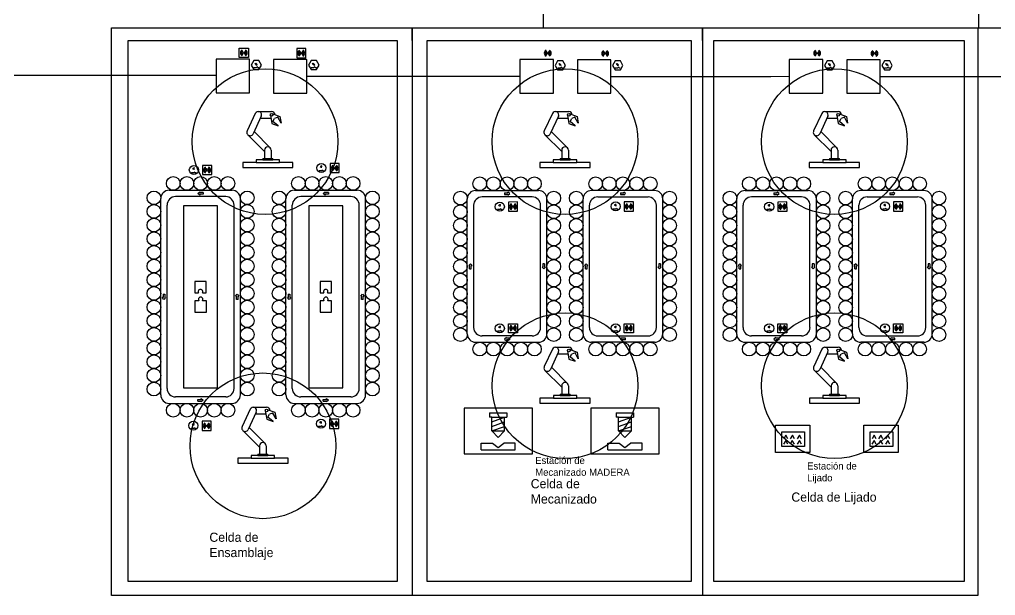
# Model space of a CAD drawing. Header units: millimetres. Extents: x -33052 to 29085, y -15736 to 17943.
# Drawn here: x -5035 to 16398, y -15736 to -3085 of the extents above; entities that cross this region are included whole.
import ezdxf

# ---------------------------------------------------------------- set-up
doc = ezdxf.new("R2010")
doc.units = ezdxf.units.MM
doc.header["$LTSCALE"] = 0.4
for name, color, linetype in [('01 Contornos vistos 0.35', 150, 'Continuous'), ('Almacenaje', 80, 'Continuous'), ('Celdas', 200, 'Continuous'), ('Maquina', 82, 'Continuous'), ('Robots', 80, 'Continuous'), ('Sensores', 211, 'Continuous'), ('Texto2', 7, 'Continuous')]:
    doc.layers.add(name, color=color, linetype=linetype)

msp = doc.modelspace()

# ---------------------------------------------------------------- linework, layer by layer
at = {"layer": '01 Contornos vistos 0.35'}
for p, q in [((6471, -3273), (6471, 5726)), ((16028, 5726), (16028, -3273)), ((-3015, -15736), (-3015, -3266)), ((-3015, -3266), (3588, -3266)), ((3588, -3543), (3588, -3266)), ((3588, -3266), (15713, -3266)), ((3588, -3266), (3588, -15736)), ((29085, -3273), (6471, -3273)), ((9964, -3543), (9964, -3266)), ((9964, -3266), (9964, -15736)), ((15713, -3266), (16011, -3266)), ((16011, -3266), (16011, -15736)), ((-10752, -4309), (-720, -4309)), ((1277, -4332), (5955, -4332)), ((7951, -4339), (11467, -4339)), ((11467, -4339), (11871, -4332)), ((13867, -4339), (17080, -4339)), ((16011, -15736), (-3015, -15736))]:
    msp.add_line(p, q, dxfattribs=at)
at = {"layer": '01 Contornos vistos 0.35', "color": 6}
for p, q in [((139, -4059), (153, -4064)), ((159, -4059), (173, -4064)), ((1400, -4059), (1415, -4064)), ((1420, -4059), (1435, -4064)), ((6814, -4066), (6828, -4071)), ((6834, -4066), (6848, -4071)), ((8075, -4066), (8089, -4071)), ((8095, -4066), (8109, -4071)), ((12730, -4066), (12744, -4071)), ((12750, -4066), (12764, -4071)), ((13991, -4066), (14005, -4071)), ((14011, -4066), (14025, -4071)), ((1544, -6400), (1594, -6400)), ((1594, -6400), (1616, -6388)), ((1616, -6400), (1644, -6400)), ((-1256, -6443), (-1206, -6443)), ((-1206, -6443), (-1184, -6431)), ((-1184, -6443), (-1156, -6443)), ((5463, -7251), (5513, -7250)), ((5513, -7250), (5534, -7237)), ((5534, -7250), (5563, -7250)), ((8005, -7244), (8055, -7244)), ((8055, -7244), (8077, -7232)), ((8077, -7244), (8105, -7244)), ((11379, -7251), (11429, -7250)), ((11429, -7250), (11450, -7237)), ((11450, -7250), (11479, -7250)), ((13922, -7244), (13972, -7244)), ((13972, -7244), (13993, -7232)), ((13993, -7244), (14022, -7244)), ((5462, -9923), (5512, -9923)), ((5512, -9923), (5534, -9910)), ((5534, -9923), (5562, -9923)), ((8005, -9923), (8055, -9923)), ((8055, -9923), (8077, -9910)), ((8077, -9923), (8105, -9923)), ((11378, -9923), (11428, -9923)), ((11428, -9923), (11450, -9910)), ((11450, -9923), (11478, -9923)), ((13922, -9923), (13972, -9923)), ((13972, -9923), (13993, -9910)), ((13993, -9923), (14022, -9923)), ((-1266, -12060), (-1216, -12060)), ((-1216, -12060), (-1194, -12048)), ((-1194, -12060), (-1166, -12060)), ((1534, -12017), (1584, -12017)), ((1584, -12017), (1606, -12005)), ((1606, -12017), (1634, -12017))]:
    msp.add_line(p, q, dxfattribs=at)
at = {"layer": '01 Contornos vistos 0.35', "color": 40, "true_color": 0xf8d731}
for p, q in [((5286, -11722), (5669, -11722)), ((5286, -11722), (5286, -11822)), ((5669, -11722), (5669, -11822)), ((8069, -11722), (8452, -11722)), ((8069, -11722), (8069, -11822)), ((8452, -11722), (8452, -11822)), ((5336, -11822), (5286, -11822)), ((5336, -12022), (5336, -11822)), ((5336, -11922), (5619, -11822)), ((5336, -11822), (5619, -11822)), ((5336, -12022), (5619, -11922)), ((5619, -12022), (5619, -11822)), ((5619, -11822), (5669, -11822)), ((8119, -11822), (8069, -11822)), ((8119, -12022), (8119, -11822)), ((8119, -11922), (8402, -11822)), ((8119, -11822), (8402, -11822)), ((8119, -12022), (8402, -11922)), ((8402, -12022), (8402, -11822)), ((8402, -11822), (8452, -11822)), ((5336, -12122), (5336, -12022)), ((5336, -12122), (5619, -12022)), ((5477, -12264), (5336, -12122)), ((5336, -12122), (5619, -12122)), ((5477, -12264), (5619, -12122)), ((5619, -12122), (5619, -12022)), ((8119, -12122), (8119, -12022)), ((8119, -12122), (8402, -12022)), ((8261, -12264), (8119, -12122)), ((8119, -12122), (8402, -12122)), ((8261, -12264), (8402, -12122)), ((8402, -12122), (8402, -12022)), ((5102, -12538), (5102, -12388)), ((5102, -12388), (5352, -12388)), ((5352, -12388), (5477, -12485)), ((5477, -12485), (5602, -12388)), ((5852, -12388), (5602, -12388)), ((5852, -12538), (5852, -12388)), ((7886, -12538), (7886, -12388)), ((7886, -12388), (8136, -12388)), ((8136, -12388), (8261, -12485)), ((8261, -12485), (8386, -12388)), ((8636, -12388), (8386, -12388)), ((8636, -12538), (8636, -12388)), ((5102, -12538), (5852, -12538)), ((7886, -12538), (8636, -12538))]:
    msp.add_line(p, q, dxfattribs=at)
at = {"layer": '01 Contornos vistos 0.35', "color": 2, "true_color": 0xf1eb1f}
for p, q in [((11569, -11993), (12319, -11993)), ((11569, -12593), (11569, -11993)), ((12319, -11993), (12319, -12593)), ((13509, -11993), (14259, -11993)), ((13509, -12593), (13509, -11993)), ((14259, -11993), (14259, -12593)), ((12319, -12593), (11569, -12593)), ((14259, -12593), (13509, -12593))]:
    msp.add_line(p, q, dxfattribs=at)
at = {"layer": '01 Contornos vistos 0.35', "color": 217, "true_color": 0x93278f}
for points in [[(-2647, -3543), (3259, -3543), (3259, -15430), (-2647, -15430)], [(3916, -3543), (9714, -3543), (9714, -15430), (3916, -15430)], [(10215, -3543), (15713, -3543), (15713, -15430), (10215, -15430)]]:
    msp.add_lwpolyline(points, close=True, dxfattribs=at)
at = {"layer": '01 Contornos vistos 0.35', "color": 6}
for points in [[(-210, -3718), (-10, -3718), (-10, -3918), (-210, -3918)], [(1252, -3725), (1052, -3725), (1052, -3925), (1252, -3925)], [(-1015, -6492), (-815, -6492), (-815, -6292), (-1015, -6292)], [(1785, -6449), (1985, -6449), (1985, -6249), (1785, -6249)], [(5704, -7296), (5904, -7293), (5901, -7093), (5701, -7096)], [(8246, -7293), (8446, -7293), (8446, -7093), (8246, -7093)], [(11620, -7296), (11820, -7293), (11817, -7093), (11617, -7096)], [(14162, -7293), (14362, -7293), (14362, -7093), (14162, -7093)], [(5703, -9766), (5903, -9766), (5903, -9966), (5703, -9966)], [(8246, -9766), (8446, -9766), (8446, -9966), (8246, -9966)], [(11619, -9766), (11819, -9766), (11819, -9966), (11619, -9966)], [(14162, -9766), (14362, -9766), (14362, -9966), (14162, -9966)], [(-1025, -12109), (-825, -12109), (-825, -11909), (-1025, -11909)], [(1775, -12066), (1975, -12066), (1975, -11866), (1775, -11866)]]:
    msp.add_lwpolyline(points, close=True, dxfattribs=at)
at = {"layer": '01 Contornos vistos 0.35', "color": 2}
for points in [[(-1434, -7176), (-1434, -11176), (-684, -11176), (-684, -7176)], [(1316, -7176), (1316, -11176), (2066, -11176), (2066, -7176)]]:
    msp.add_lwpolyline(points, close=True, dxfattribs=at)
for points in [[(-1019, -9091), (-936, -9091), (-936, -8841), (-1186, -8841), (-1186, -9091), (-1103, -9091)], [(1730, -9091), (1814, -9091), (1814, -8841), (1564, -8841), (1564, -9091), (1647, -9091)], [(-1099, -9261), (-1182, -9261), (-1182, -9511), (-932, -9511), (-932, -9261), (-1015, -9261)], [(1651, -9261), (1568, -9261), (1568, -9511), (1818, -9511), (1818, -9261), (1735, -9261)]]:
    msp.add_lwpolyline(points, dxfattribs=at)
at = {"layer": '01 Contornos vistos 0.35', "color": 40, "true_color": 0xf8d731}
for points in [[(6227, -12622), (6227, -11622), (4727, -11622), (4727, -12622)], [(9011, -12622), (9011, -11622), (7511, -11622), (7511, -12622)]]:
    msp.add_lwpolyline(points, close=True, dxfattribs=at)
at = {"layer": '01 Contornos vistos 0.35', "color": 2, "true_color": 0xf1eb1f}
for points in [[(11704, -12138), (12201, -12138), (12201, -12461), (11704, -12461)], [(13644, -12138), (14141, -12138), (14141, -12461), (13644, -12461)]]:
    msp.add_lwpolyline(points, close=True, dxfattribs=at)
for points in [[(11840, -12294), (11793, -12214), (11747, -12294)], [(11983, -12294), (11937, -12214), (11891, -12294)], [(12137, -12294), (12091, -12214), (12045, -12294)], [(13780, -12294), (13733, -12214), (13687, -12294)], [(13923, -12294), (13877, -12214), (13830, -12294)], [(14077, -12294), (14031, -12214), (13985, -12294)], [(11839, -12410), (11793, -12329), (11746, -12410)], [(11982, -12410), (11935, -12329), (11889, -12410)], [(12139, -12410), (12093, -12329), (12046, -12410)], [(13779, -12410), (13733, -12329), (13686, -12410)], [(13922, -12410), (13875, -12329), (13829, -12410)], [(14079, -12410), (14033, -12329), (13986, -12410)]]:
    msp.add_lwpolyline(points, dxfattribs=at)
at = {"layer": '01 Contornos vistos 0.35', "color": 6}
for centre, radius in [((-110, -3818), 5), ((1152, -3825), 5), ((6565, -3825), 5), ((7826, -3831), 5), ((12481, -3825), 5), ((13742, -3831), 5), ((-1206, -6389), 100), ((-915, -6392), 5), ((1594, -6346), 100), ((1885, -6349), 5), ((5512, -7196), 100), ((5803, -7195), 5), ((8055, -7190), 100), ((8346, -7193), 5), ((11428, -7196), 100), ((11719, -7195), 5), ((13972, -7190), 100), ((14262, -7193), 5), ((5512, -9869), 100), ((8055, -9869), 100), ((11428, -9869), 100), ((13972, -9869), 100), ((5803, -9866), 5), ((8346, -9866), 5), ((11719, -9866), 5), ((14262, -9866), 5), ((-1216, -12006), 100), ((1584, -11963), 100), ((1875, -11966), 5), ((-925, -12009), 5)]:
    msp.add_circle(centre, radius, dxfattribs=at)
at = {"layer": '01 Contornos vistos 0.35', "color": 1}
for centre in [(358, -5767), (6945, -5767), (12861, -5767), (6946, -11129), (12862, -11129), (309, -12449)]:
    msp.add_circle(centre, 1600, dxfattribs=at)
at = {"layer": '01 Contornos vistos 0.35', "color": 85, "true_color": 0x58ba48}
for centre in [(-1659, -6686), (-1359, -6686), (-1059, -6686), (-759, -6686), (-459, -6686), (1091, -6686), (1391, -6686), (1691, -6686), (1991, -6686), (2291, -6686), (5073, -6692), (5373, -6692), (5673, -6692), (5973, -6692), (6273, -6692), (7617, -6692), (7917, -6692), (8217, -6692), (8517, -6692), (8817, -6692), (10989, -6692), (11289, -6692), (11589, -6692), (11889, -6692), (12189, -6692), (13533, -6692), (13833, -6692), (14133, -6692), (14433, -6692), (14733, -6692), (-2084, -7002), (-34, -7002), (666, -7002), (2716, -7002), (4649, -7008), (6698, -7008), (7192, -7008), (9242, -7008), (10565, -7008), (12614, -7008), (13108, -7008), (15158, -7008), (-2084, -7302), (-34, -7302), (666, -7302), (2716, -7302), (4649, -7308), (6698, -7308), (7192, -7308), (9242, -7308), (10565, -7308), (12614, -7308), (13108, -7308), (15158, -7308), (-2084, -7602), (-34, -7602), (666, -7602), (2716, -7602), (4649, -7608), (6698, -7608), (7192, -7608), (9242, -7608), (10565, -7608), (12614, -7608), (13108, -7608), (15158, -7608), (-2084, -7902), (-34, -7902), (666, -7902), (2716, -7902), (4649, -7908), (6698, -7908), (7192, -7908), (9242, -7908), (10565, -7908), (12614, -7908), (13108, -7908), (15158, -7908), (-2084, -8202), (-34, -8202), (666, -8202), (2716, -8202), (4649, -8208), (6698, -8208), (7192, -8208), (9242, -8208), (10565, -8208), (12614, -8208), (13108, -8208), (15158, -8208), (-2084, -8502), (-34, -8502), (666, -8502), (2716, -8502), (4649, -8508), (6698, -8508), (7192, -8508), (9242, -8508), (10565, -8508), (12614, -8508), (13108, -8508), (15158, -8508), (-2084, -8802), (-34, -8802), (666, -8802), (2716, -8802), (4649, -8808), (6698, -8808), (7192, -8808), (9242, -8808), (10565, -8808), (12614, -8808), (13108, -8808), (15158, -8808), (-2084, -9102), (-34, -9102), (666, -9102), (2716, -9102), (4649, -9108), (6698, -9108), (7192, -9108), (9242, -9108), (10565, -9108), (12614, -9108), (13108, -9108), (15158, -9108), (-2084, -9402), (-34, -9402), (666, -9402), (2716, -9402), (4649, -9408), (6698, -9408), (7192, -9408), (9242, -9408), (10565, -9408), (12614, -9408), (13108, -9408), (15158, -9408), (-2084, -9702), (-34, -9702), (666, -9702), (2716, -9702), (4649, -9708), (6698, -9708), (7192, -9708), (9242, -9708), (10565, -9708), (12614, -9708), (13108, -9708), (15158, -9708), (-2084, -10002), (-34, -10002), (666, -10002), (2716, -10002), (4649, -10008), (6698, -10008), (7192, -10008), (9242, -10008), (10565, -10008), (12614, -10008), (13108, -10008), (15158, -10008), (-2084, -10302), (-34, -10302), (666, -10302), (2716, -10302), (5073, -10324), (5373, -10324), (5673, -10324), (5973, -10324), (6273, -10324), (7617, -10324), (7917, -10324), (8217, -10324), (8517, -10324), (8817, -10324), (10989, -10324), (11289, -10324), (11589, -10324), (11889, -10324), (12189, -10324), (13533, -10324), (13833, -10324), (14133, -10324), (14433, -10324), (14733, -10324), (-2084, -10602), (-34, -10602), (666, -10602), (2716, -10602), (-2084, -10902), (-34, -10902), (666, -10902), (2716, -10902), (-2084, -11202), (-34, -11202), (666, -11202), (2716, -11202), (-1659, -11666), (-1359, -11666), (-1059, -11666), (-759, -11666), (-459, -11666), (1091, -11666), (1391, -11666), (1691, -11666), (1991, -11666), (2291, -11666)]:
    msp.add_circle(centre, 150, dxfattribs=at)
at = {"layer": '01 Contornos vistos 0.35', "color": 6}
for centre, radius, start, end in [((-110, -3818), 75, 120, 240), ((-110, -3818), 65, 120, 240), ((-110, -3818), 55, 120, 240), ((-110, -3818), 45, 120, 240), ((-110, -3818), 35, 120, 240), ((-110, -3818), 25, 120, 240), ((-110, -3818), 15, 120, 240), ((-110, -3818), 15, 300, 60), ((-110, -3818), 25, 300, 60), ((-110, -3818), 35, 300, 60), ((-110, -3818), 45, 300, 60), ((-110, -3818), 55, 300, 60), ((-110, -3818), 65, 300, 60), ((-110, -3818), 75, 300, 60), ((1152, -3825), 75, 120, 240), ((1152, -3825), 65, 120, 240), ((1152, -3825), 55, 120, 240), ((1152, -3825), 45, 120, 240), ((1152, -3825), 35, 120, 240), ((1152, -3825), 25, 120, 240), ((1152, -3825), 15, 120, 240), ((1152, -3825), 15, 300, 60), ((1152, -3825), 25, 300, 60), ((1152, -3825), 35, 300, 60), ((1152, -3825), 45, 300, 60), ((1152, -3825), 55, 300, 60), ((1152, -3825), 65, 300, 60), ((1152, -3825), 75, 300, 60), ((6565, -3825), 75, 120, 240), ((6565, -3825), 65, 120, 240), ((6565, -3825), 55, 120, 240), ((6565, -3825), 45, 120, 240), ((6565, -3825), 35, 120, 240), ((6565, -3825), 25, 120, 240), ((6565, -3825), 15, 120, 240), ((6565, -3825), 15, 300, 60), ((6565, -3825), 25, 300, 60), ((6565, -3825), 35, 300, 60), ((6565, -3825), 45, 300, 60), ((6565, -3825), 55, 300, 60), ((6565, -3825), 65, 300, 60), ((6565, -3825), 75, 300, 60), ((7826, -3831), 75, 120, 240), ((7826, -3831), 65, 120, 240), ((7826, -3831), 55, 120, 240), ((7826, -3831), 45, 120, 240), ((7826, -3831), 35, 120, 240), ((7826, -3831), 25, 120, 240), ((7826, -3831), 15, 120, 240), ((7826, -3831), 15, 300, 60), ((7826, -3831), 25, 300, 60), ((7826, -3831), 35, 300, 60), ((7826, -3831), 45, 300, 60), ((7826, -3831), 55, 300, 60), ((7826, -3831), 65, 300, 60), ((7826, -3831), 75, 300, 60), ((12481, -3825), 75, 120, 240), ((12481, -3825), 65, 120, 240), ((12481, -3825), 55, 120, 240), ((12481, -3825), 45, 120, 240), ((12481, -3825), 35, 120, 240), ((12481, -3825), 25, 120, 240), ((12481, -3825), 15, 120, 240), ((12481, -3825), 15, 300, 60), ((12481, -3825), 25, 300, 60), ((12481, -3825), 35, 300, 60), ((12481, -3825), 45, 300, 60), ((12481, -3825), 55, 300, 60), ((12481, -3825), 65, 300, 60), ((12481, -3825), 75, 300, 60), ((13742, -3831), 75, 120, 240), ((13742, -3831), 65, 120, 240), ((13742, -3831), 55, 120, 240), ((13742, -3831), 45, 120, 240), ((13742, -3831), 35, 120, 240), ((13742, -3831), 25, 120, 240), ((13742, -3831), 15, 120, 240), ((13742, -3831), 15, 300, 60), ((13742, -3831), 25, 300, 60), ((13742, -3831), 35, 300, 60), ((13742, -3831), 45, 300, 60), ((13742, -3831), 55, 300, 60), ((13742, -3831), 65, 300, 60), ((13742, -3831), 75, 300, 60), ((-1242, -6359), 20.8, 330, 30), ((-1242, -6359), 34.7, 330, 30), ((-1242, -6359), 48.6, 330, 30), ((-915, -6392), 75, 120, 240), ((-915, -6392), 65, 120, 240), ((-915, -6392), 55, 120, 240), ((-915, -6392), 45, 120, 240), ((-915, -6392), 35, 120, 240), ((-915, -6392), 25, 120, 240), ((-915, -6392), 15, 120, 240), ((-915, -6392), 15, 300, 60), ((-915, -6392), 25, 300, 60), ((-915, -6392), 35, 300, 60), ((-915, -6392), 45, 300, 60), ((-915, -6392), 55, 300, 60), ((-915, -6392), 65, 300, 60), ((-915, -6392), 75, 300, 60), ((1558, -6316), 20.8, 330, 30), ((1558, -6316), 34.7, 330, 30), ((1558, -6316), 48.6, 330, 30), ((1885, -6349), 75, 120, 240), ((1885, -6349), 65, 120, 240), ((1885, -6349), 55, 120, 240), ((1885, -6349), 45, 120, 240), ((1885, -6349), 35, 120, 240), ((1885, -6349), 25, 120, 240), ((1885, -6349), 15, 120, 240), ((1885, -6349), 15, 300, 60), ((1885, -6349), 25, 300, 60), ((1885, -6349), 35, 300, 60), ((1885, -6349), 45, 300, 60), ((1885, -6349), 55, 300, 60), ((1885, -6349), 65, 300, 60), ((1885, -6349), 75, 300, 60), ((5476, -7166), 20.8, 330.88, 30.88), ((5476, -7166), 34.7, 330.88, 30.88), ((5476, -7166), 48.6, 330.88, 30.88), ((5803, -7195), 75, 120.88, 240.88), ((5803, -7195), 65, 120.88, 240.88), ((5803, -7195), 55, 120.88, 240.88), ((5803, -7195), 45, 120.88, 240.88), ((5803, -7195), 35, 120.88, 240.88), ((5803, -7195), 25, 120.88, 240.88), ((5803, -7195), 15, 120.88, 240.88), ((5803, -7195), 15, 300.88, 60.88), ((5803, -7195), 25, 300.88, 60.88), ((5803, -7195), 35, 300.88, 60.88), ((5803, -7195), 45, 300.88, 60.88), ((5803, -7195), 55, 300.88, 60.88), ((5803, -7195), 65, 300.88, 60.88), ((5803, -7195), 75, 300.88, 60.88), ((8020, -7160), 20.8, 330, 30), ((8020, -7160), 34.7, 330, 30), ((8020, -7160), 48.6, 330, 30), ((8346, -7193), 75, 120, 240), ((8346, -7193), 65, 120, 240), ((8346, -7193), 55, 120, 240), ((8346, -7193), 45, 120, 240), ((8346, -7193), 35, 120, 240), ((8346, -7193), 25, 120, 240), ((8346, -7193), 15, 120, 240), ((8346, -7193), 15, 300, 60), ((8346, -7193), 25, 300, 60), ((8346, -7193), 35, 300, 60), ((8346, -7193), 45, 300, 60), ((8346, -7193), 55, 300, 60), ((8346, -7193), 65, 300, 60), ((8346, -7193), 75, 300, 60), ((11392, -7166), 20.8, 330.88, 30.88), ((11392, -7166), 34.7, 330.88, 30.88), ((11392, -7166), 48.6, 330.88, 30.88), ((11719, -7195), 75, 120.88, 240.88), ((11719, -7195), 65, 120.88, 240.88), ((11719, -7195), 55, 120.88, 240.88), ((11719, -7195), 45, 120.88, 240.88), ((11719, -7195), 35, 120.88, 240.88), ((11719, -7195), 25, 120.88, 240.88), ((11719, -7195), 15, 120.88, 240.88), ((11719, -7195), 15, 300.88, 60.88), ((11719, -7195), 25, 300.88, 60.88), ((11719, -7195), 35, 300.88, 60.88), ((11719, -7195), 45, 300.88, 60.88), ((11719, -7195), 55, 300.88, 60.88), ((11719, -7195), 65, 300.88, 60.88), ((11719, -7195), 75, 300.88, 60.88), ((13936, -7160), 20.8, 330, 30), ((13936, -7160), 34.7, 330, 30), ((13936, -7160), 48.6, 330, 30), ((14262, -7193), 75, 120, 240), ((14262, -7193), 65, 120, 240), ((14262, -7193), 55, 120, 240), ((14262, -7193), 45, 120, 240), ((14262, -7193), 35, 120, 240), ((14262, -7193), 25, 120, 240), ((14262, -7193), 15, 120, 240), ((14262, -7193), 15, 300, 60), ((14262, -7193), 25, 300, 60), ((14262, -7193), 35, 300, 60), ((14262, -7193), 45, 300, 60), ((14262, -7193), 55, 300, 60), ((14262, -7193), 65, 300, 60), ((14262, -7193), 75, 300, 60), ((5476, -9838), 20.8, 330, 30), ((5476, -9838), 34.7, 330, 30), ((5476, -9838), 48.6, 330, 30), ((5803, -9866), 75, 120, 240), ((5803, -9866), 65, 120, 240), ((5803, -9866), 55, 120, 240), ((5803, -9866), 45, 120, 240), ((5803, -9866), 35, 120, 240), ((5803, -9866), 25, 120, 240), ((5803, -9866), 15, 120, 240), ((5803, -9866), 15, 300, 60), ((5803, -9866), 25, 300, 60), ((5803, -9866), 35, 300, 60), ((5803, -9866), 45, 300, 60), ((5803, -9866), 55, 300, 60), ((5803, -9866), 65, 300, 60), ((5803, -9866), 75, 300, 60), ((8020, -9838), 20.8, 330, 30), ((8020, -9838), 34.7, 330, 30), ((8020, -9838), 48.6, 330, 30), ((8346, -9866), 75, 120, 240), ((8346, -9866), 65, 120, 240), ((8346, -9866), 55, 120, 240), ((8346, -9866), 45, 120, 240), ((8346, -9866), 35, 120, 240), ((8346, -9866), 25, 120, 240), ((8346, -9866), 15, 120, 240), ((8346, -9866), 15, 300, 60), ((8346, -9866), 25, 300, 60), ((8346, -9866), 35, 300, 60), ((8346, -9866), 45, 300, 60), ((8346, -9866), 55, 300, 60), ((8346, -9866), 65, 300, 60), ((8346, -9866), 75, 300, 60), ((11393, -9838), 20.8, 330, 30), ((11393, -9838), 34.7, 330, 30), ((11393, -9838), 48.6, 330, 30), ((11719, -9866), 75, 120, 240), ((11719, -9866), 65, 120, 240), ((11719, -9866), 55, 120, 240), ((11719, -9866), 45, 120, 240), ((11719, -9866), 35, 120, 240), ((11719, -9866), 25, 120, 240), ((11719, -9866), 15, 120, 240), ((11719, -9866), 15, 300, 60), ((11719, -9866), 25, 300, 60), ((11719, -9866), 35, 300, 60), ((11719, -9866), 45, 300, 60), ((11719, -9866), 55, 300, 60), ((11719, -9866), 65, 300, 60), ((11719, -9866), 75, 300, 60), ((13936, -9838), 20.8, 330, 30), ((13936, -9838), 34.7, 330, 30), ((13936, -9838), 48.6, 330, 30), ((14262, -9866), 75, 120, 240), ((14262, -9866), 65, 120, 240), ((14262, -9866), 55, 120, 240), ((14262, -9866), 45, 120, 240), ((14262, -9866), 35, 120, 240), ((14262, -9866), 25, 120, 240), ((14262, -9866), 15, 120, 240), ((14262, -9866), 15, 300, 60), ((14262, -9866), 25, 300, 60), ((14262, -9866), 35, 300, 60), ((14262, -9866), 45, 300, 60), ((14262, -9866), 55, 300, 60), ((14262, -9866), 65, 300, 60), ((14262, -9866), 75, 300, 60), ((-1252, -11976), 20.8, 330, 30), ((-1252, -11976), 34.7, 330, 30), ((-1252, -11976), 48.6, 330, 30), ((-925, -12009), 75, 120, 240), ((-925, -12009), 65, 120, 240), ((-925, -12009), 55, 120, 240), ((-925, -12009), 45, 120, 240), ((-925, -12009), 35, 120, 240), ((-925, -12009), 25, 120, 240), ((-925, -12009), 15, 120, 240), ((-925, -12009), 15, 300, 60), ((-925, -12009), 25, 300, 60), ((-925, -12009), 35, 300, 60), ((-925, -12009), 45, 300, 60), ((-925, -12009), 55, 300, 60), ((-925, -12009), 65, 300, 60), ((-925, -12009), 75, 300, 60), ((1548, -11933), 20.8, 330, 30), ((1548, -11933), 34.7, 330, 30), ((1548, -11933), 48.6, 330, 30), ((1875, -11966), 75, 120, 240), ((1875, -11966), 65, 120, 240), ((1875, -11966), 55, 120, 240), ((1875, -11966), 45, 120, 240), ((1875, -11966), 35, 120, 240), ((1875, -11966), 25, 120, 240), ((1875, -11966), 15, 120, 240), ((1875, -11966), 15, 300, 60), ((1875, -11966), 25, 300, 60), ((1875, -11966), 35, 300, 60), ((1875, -11966), 45, 300, 60), ((1875, -11966), 55, 300, 60), ((1875, -11966), 65, 300, 60), ((1875, -11966), 75, 300, 60)]:
    msp.add_arc(centre, radius, start, end, dxfattribs=at)
at = {"layer": '01 Contornos vistos 0.35', "color": 2}
for centre, start, end in [((-1061, -9064), 326.9236, 213.0764), ((-1057, -9234), 326.907, 213.093), ((1689, -9064), 326.9236, 213.0764), ((1693, -9234), 326.907, 213.093)]:
    msp.add_arc(centre, 50, start, end, dxfattribs=at)
at = {"layer": 'Almacenaje'}
for p, q in [((-720, -3958), (-720, -4693)), ((15, -3958), (-720, -3958)), ((15, -4693), (15, -3958)), ((542, -3965), (542, -4700)), ((1277, -3965), (542, -3965)), ((1277, -4700), (1277, -3965)), ((5955, -3965), (5955, -4700)), ((6690, -3965), (5955, -3965)), ((6690, -4700), (6690, -3965)), ((7216, -3971), (7216, -4706)), ((7951, -3971), (7216, -3971)), ((7951, -4706), (7951, -3971)), ((11871, -3965), (11871, -4700)), ((12606, -3965), (11871, -3965)), ((12606, -4700), (12606, -3965)), ((13133, -3971), (13133, -4706)), ((13867, -3971), (13133, -3971)), ((13867, -4706), (13867, -3971)), ((-720, -4693), (15, -4693)), ((542, -4700), (1277, -4700)), ((5955, -4700), (6690, -4700)), ((7216, -4706), (7951, -4706)), ((11871, -4700), (12606, -4700)), ((13133, -4706), (13867, -4706))]:
    msp.add_line(p, q, dxfattribs=at)
at = {"layer": 'Maquina'}
for p, q in [((-1750, -6836), (-368, -6836)), ((1000, -6836), (2382, -6836)), ((4982, -6842), (6364, -6842)), ((8908, -6842), (7526, -6842)), ((10898, -6842), (12281, -6842)), ((14824, -6842), (13442, -6842)), ((-1934, -11332), (-1934, -7020)), ((-508, -6976), (-1610, -6976)), ((-184, -11332), (-184, -7020)), ((816, -11332), (816, -7020)), ((2242, -6976), (1140, -6976)), ((2566, -11332), (2566, -7020)), ((4799, -9990), (4799, -7026)), ((6224, -6982), (5122, -6982)), ((6548, -9990), (6548, -7026)), ((7342, -9990), (7342, -7026)), ((7666, -6982), (8768, -6982)), ((9092, -9990), (9092, -7026)), ((10715, -9990), (10715, -7026)), ((12141, -6982), (11038, -6982)), ((12464, -9990), (12464, -7026)), ((13258, -9990), (13258, -7026)), ((13582, -6982), (14684, -6982)), ((15008, -9990), (15008, -7026)), ((-1794, -11192), (-1794, -7160)), ((-324, -11192), (-324, -7160)), ((956, -11192), (956, -7160)), ((2426, -11192), (2426, -7160)), ((4939, -9850), (4939, -7166)), ((6408, -9850), (6408, -7166)), ((7482, -9850), (7482, -7166)), ((8952, -9850), (8952, -7166)), ((10855, -9850), (10855, -7166)), ((12324, -9850), (12324, -7166)), ((13398, -9850), (13398, -7166)), ((14868, -9850), (14868, -7166)), ((6224, -10034), (5122, -10034)), ((7666, -10034), (8768, -10034)), ((12141, -10034), (11038, -10034)), ((13582, -10034), (14684, -10034)), ((4982, -10174), (6364, -10174)), ((8908, -10174), (7526, -10174)), ((10898, -10174), (12281, -10174)), ((14824, -10174), (13442, -10174)), ((-1750, -11516), (-368, -11516)), ((-508, -11376), (-1610, -11376)), ((1000, -11516), (2382, -11516)), ((2242, -11376), (1140, -11376))]:
    msp.add_line(p, q, dxfattribs=at)
for centre, start, end in [((-1750, -7020), 90, 180), ((-368, -7020), 0, 90), ((1000, -7020), 90, 180), ((2382, -7020), 0, 90), ((4982, -7026), 90, 180), ((6364, -7026), 0, 90), ((7526, -7026), 90, 180), ((8908, -7026), 0, 90), ((10898, -7026), 90, 180), ((12281, -7026), 0, 90), ((13442, -7026), 90, 180), ((14824, -7026), 0, 90), ((-1610, -7160), 90, 180), ((-508, -7160), 0, 90), ((1140, -7160), 90, 180), ((2242, -7160), 0, 90), ((5122, -7166), 90, 180), ((6224, -7166), 0, 90), ((7666, -7166), 90, 180), ((8768, -7166), 0, 90), ((11038, -7166), 90, 180), ((12141, -7166), 0, 90), ((13582, -7166), 90, 180), ((14684, -7166), 0, 90), ((5122, -9850), 180, 270), ((6224, -9850), 270, 0), ((7666, -9850), 180, 270), ((8768, -9850), 270, 0), ((11038, -9850), 180, 270), ((12141, -9850), 270, 0), ((13582, -9850), 180, 270), ((14684, -9850), 270, 0), ((4982, -9990), 180, 270), ((6364, -9990), 270, 0), ((7526, -9990), 180, 270), ((8908, -9990), 270, 0), ((10898, -9990), 180, 270), ((12281, -9990), 270, 0), ((13442, -9990), 180, 270), ((14824, -9990), 270, 0), ((-1750, -11332), 180, 270), ((-1610, -11192), 180, 270), ((-508, -11192), 270, 0), ((-368, -11332), 270, 0), ((1000, -11332), 180, 270), ((1140, -11192), 180, 270), ((2242, -11192), 270, 0), ((2382, -11332), 270, 0)]:
    msp.add_arc(centre, 184, start, end, dxfattribs=at)
at = {"layer": 'Robots'}
for p, q in [((208, -5107), (502, -5107)), ((6734, -5107), (7028, -5107)), ((12650, -5107), (12944, -5107)), ((141, -5149), (-37, -5533)), ((275, -5211), (96, -5595)), ((255, -5254), (485, -5254)), ((473, -5185), (505, -5366)), ((512, -5153), (685, -5215)), ((530, -5322), (567, -5258)), ((643, -5417), (530, -5322)), ((637, -5233), (567, -5258)), ((710, -5360), (637, -5233)), ((685, -5215), (710, -5360)), ((6668, -5149), (6489, -5533)), ((6801, -5211), (6622, -5595)), ((6781, -5254), (7011, -5254)), ((6999, -5185), (7031, -5366)), ((7038, -5153), (7211, -5215)), ((7057, -5322), (7093, -5258)), ((7169, -5417), (7057, -5322)), ((7163, -5233), (7093, -5258)), ((7236, -5360), (7163, -5233)), ((7211, -5215), (7236, -5360)), ((12584, -5149), (12405, -5533)), ((12717, -5211), (12538, -5595)), ((12697, -5254), (12927, -5254)), ((12915, -5185), (12947, -5366)), ((12954, -5153), (13127, -5215)), ((12973, -5322), (13010, -5258)), ((13085, -5417), (12973, -5322)), ((13079, -5233), (13010, -5258)), ((13152, -5360), (13079, -5233)), ((13127, -5215), (13152, -5360)), ((117, -5548), (471, -5902)), ((505, -5366), (643, -5417)), ((6644, -5548), (6997, -5902)), ((7031, -5366), (7169, -5417)), ((12560, -5548), (12913, -5902)), ((12947, -5366), (13085, -5417)), ((-23, -5616), (346, -5984)), ((96, -5595), (96, -5595)), ((6503, -5616), (6872, -5984)), ((6622, -5595), (6622, -5595)), ((12420, -5616), (12788, -5984)), ((12538, -5595), (12538, -5595)), ((346, -5954), (346, -6138)), ((471, -5902), (471, -5902)), ((471, -5902), (471, -5902)), ((471, -5902), (471, -5902)), ((492, -5954), (492, -6138)), ((6872, -5954), (6872, -6138)), ((6997, -5902), (6997, -5902)), ((6997, -5902), (6997, -5902)), ((6997, -5902), (6997, -5902)), ((7019, -5954), (7019, -6138)), ((12788, -5954), (12788, -6138)), ((12913, -5902), (12913, -5902)), ((12913, -5902), (12913, -5902)), ((12913, -5902), (12913, -5902)), ((12935, -5954), (12935, -6138)), ((309, -6167), (162, -6167)), ((162, -6167), (162, -6226)), ((309, -6138), (529, -6138)), ((309, -6138), (309, -6167)), ((309, -6167), (529, -6167)), ((529, -6167), (529, -6138)), ((676, -6167), (529, -6167)), ((676, -6226), (676, -6167)), ((6835, -6167), (6688, -6167)), ((6688, -6167), (6688, -6226)), ((6835, -6138), (7055, -6138)), ((6835, -6138), (6835, -6167)), ((6835, -6167), (7055, -6167)), ((7055, -6167), (7055, -6138)), ((7202, -6167), (7055, -6167)), ((7202, -6226), (7202, -6167)), ((12751, -6167), (12604, -6167)), ((12604, -6167), (12604, -6226)), ((12751, -6138), (12971, -6138)), ((12751, -6138), (12751, -6167)), ((12751, -6167), (12971, -6167)), ((12971, -6167), (12971, -6138)), ((13118, -6167), (12971, -6167)), ((13118, -6226), (13118, -6167)), ((162, -6226), (-132, -6226)), ((-132, -6226), (-132, -6336)), ((-132, -6336), (970, -6336)), ((162, -6226), (676, -6226)), ((970, -6226), (676, -6226)), ((970, -6336), (970, -6226)), ((6688, -6226), (6394, -6226)), ((6394, -6226), (6394, -6336)), ((6394, -6336), (7496, -6336)), ((6688, -6226), (7202, -6226)), ((7496, -6226), (7202, -6226)), ((7496, -6336), (7496, -6226)), ((12604, -6226), (12310, -6226)), ((12310, -6226), (12310, -6336)), ((12310, -6336), (13412, -6336)), ((12604, -6226), (13118, -6226)), ((13412, -6226), (13118, -6226)), ((13412, -6336), (13412, -6226)), ((6735, -10282), (7029, -10282)), ((12651, -10282), (12945, -10282)), ((6669, -10325), (6490, -10708)), ((6802, -10387), (6623, -10770)), ((6782, -10429), (7012, -10429)), ((7000, -10361), (7032, -10542)), ((7039, -10328), (7212, -10391)), ((7058, -10497), (7095, -10434)), ((7170, -10592), (7058, -10497)), ((7164, -10408), (7095, -10434)), ((7237, -10536), (7164, -10408)), ((7212, -10391), (7237, -10536)), ((12585, -10325), (12406, -10708)), ((12718, -10387), (12539, -10770)), ((12698, -10429), (12928, -10429)), ((12916, -10361), (12948, -10542)), ((12955, -10328), (13128, -10391)), ((12974, -10497), (13011, -10434)), ((13086, -10592), (12974, -10497)), ((13080, -10408), (13011, -10434)), ((13154, -10536), (13080, -10408)), ((13128, -10391), (13154, -10536)), ((7032, -10542), (7170, -10592)), ((12948, -10542), (13086, -10592)), ((6505, -10792), (6873, -11160)), ((6623, -10770), (6623, -10770)), ((6645, -10724), (6998, -11077)), ((12421, -10792), (12789, -11160)), ((12539, -10770), (12539, -10770)), ((12561, -10724), (12914, -11077)), ((6873, -11129), (6873, -11313)), ((6998, -11077), (6998, -11077)), ((6998, -11077), (6998, -11077)), ((6998, -11077), (6998, -11077)), ((7020, -11129), (7020, -11313)), ((12789, -11129), (12789, -11313)), ((12914, -11077), (12914, -11077)), ((12914, -11077), (12914, -11077)), ((12914, -11077), (12914, -11077)), ((12936, -11129), (12936, -11313)), ((6836, -11342), (6689, -11342)), ((6689, -11342), (6689, -11401)), ((6836, -11313), (7056, -11313)), ((6836, -11313), (6836, -11342)), ((6836, -11342), (7056, -11342)), ((7056, -11342), (7056, -11313)), ((7203, -11342), (7056, -11342)), ((7203, -11401), (7203, -11342)), ((12752, -11342), (12605, -11342)), ((12605, -11342), (12605, -11401)), ((12752, -11313), (12973, -11313)), ((12752, -11313), (12752, -11342)), ((12752, -11342), (12973, -11342)), ((12973, -11342), (12973, -11313)), ((13120, -11342), (12973, -11342)), ((13120, -11401), (13120, -11342)), ((6689, -11401), (6395, -11401)), ((6395, -11401), (6395, -11511)), ((6395, -11511), (7497, -11511)), ((6689, -11401), (7203, -11401)), ((7497, -11401), (7203, -11401)), ((7497, -11511), (7497, -11401)), ((12605, -11401), (12311, -11401)), ((12311, -11401), (12311, -11511)), ((12311, -11511), (13413, -11511)), ((12605, -11401), (13120, -11401)), ((13413, -11401), (13120, -11401)), ((13413, -11511), (13413, -11401)), ((32, -11644), (-147, -12028)), ((165, -11707), (-14, -12090)), ((98, -11602), (392, -11602)), ((145, -11749), (375, -11749)), ((363, -11681), (395, -11862)), ((402, -11648), (575, -11711)), ((421, -11817), (458, -11753)), ((527, -11728), (458, -11753)), ((601, -11855), (527, -11728)), ((575, -11711), (601, -11855)), ((395, -11862), (533, -11912)), ((533, -11912), (421, -11817)), ((-132, -12111), (236, -12480)), ((-14, -12090), (-14, -12090)), ((8, -12044), (361, -12397)), ((361, -12397), (361, -12397)), ((361, -12397), (361, -12397)), ((361, -12397), (361, -12397)), ((199, -12633), (420, -12633)), ((199, -12633), (199, -12662)), ((236, -12449), (236, -12633)), ((383, -12449), (383, -12633)), ((420, -12662), (420, -12633)), ((52, -12721), (-242, -12721)), ((-242, -12721), (-242, -12831)), ((-242, -12831), (861, -12831)), ((199, -12662), (52, -12662)), ((52, -12662), (52, -12721)), ((52, -12721), (567, -12721)), ((199, -12662), (420, -12662)), ((567, -12662), (420, -12662)), ((567, -12721), (567, -12662)), ((861, -12721), (567, -12721)), ((861, -12831), (861, -12721))]:
    msp.add_line(p, q, dxfattribs=at)
for centre in [(502, -5180), (7028, -5180), (12944, -5180), (7029, -10356), (12945, -10356), (392, -11675)]:
    msp.add_circle(centre, 29.4, dxfattribs=at)
for centre, start, end in [((208, -5180), 335, 155), ((502, -5180), 3.5784, 90), ((6734, -5180), 335, 155), ((7028, -5180), 3.5784, 90), ((12650, -5180), 335, 155), ((12944, -5180), 3.5784, 90), ((29, -5564), 155, 335), ((6555, -5564), 155, 335), ((12471, -5564), 155, 335), ((419, -5954), 0, 180), ((6945, -5954), 0, 180), ((12861, -5954), 0, 180), ((6735, -10356), 335, 155), ((7029, -10356), 3.5784, 90), ((12651, -10356), 335, 155), ((12945, -10356), 3.5784, 90), ((6556, -10739), 155, 335), ((12472, -10739), 155, 335), ((6946, -11129), 0, 180), ((12862, -11129), 0, 180), ((98, -11675), 335, 155), ((392, -11675), 3.5784, 90), ((-81, -12059), 155, 335), ((309, -12449), 0, 180)]:
    msp.add_arc(centre, 73.5, start, end, dxfattribs=at)
at = {"layer": 'Sensores', "color": 6}
for p, q in [((132, -4043), (153, -4064)), ((139, -4059), (160, -4080)), ((152, -4043), (173, -4064)), ((159, -4059), (180, -4080)), ((1393, -4043), (1415, -4064)), ((1400, -4059), (1422, -4080)), ((1413, -4043), (1435, -4064)), ((1420, -4059), (1442, -4080)), ((6807, -4050), (6828, -4071)), ((6814, -4066), (6835, -4087)), ((6827, -4050), (6848, -4071)), ((6834, -4066), (6855, -4087)), ((8068, -4050), (8089, -4071)), ((8075, -4066), (8096, -4087)), ((8088, -4050), (8109, -4071)), ((8095, -4066), (8116, -4087)), ((12723, -4050), (12744, -4071)), ((12730, -4066), (12751, -4087)), ((12743, -4050), (12764, -4071)), ((12750, -4066), (12771, -4087)), ((13984, -4050), (14005, -4071)), ((13991, -4066), (14013, -4087)), ((14004, -4050), (14025, -4071)), ((14011, -4066), (14033, -4087)), ((109, -4137), (160, -4137)), ((160, -4137), (197, -4116)), ((197, -4137), (223, -4137)), ((1371, -4137), (1422, -4137)), ((1422, -4137), (1459, -4116)), ((1459, -4137), (1484, -4137)), ((6784, -4144), (6835, -4144)), ((6835, -4144), (6872, -4122)), ((6872, -4144), (6898, -4144)), ((8046, -4144), (8097, -4144)), ((8097, -4144), (8134, -4122)), ((8134, -4144), (8159, -4144)), ((12700, -4144), (12751, -4144)), ((12751, -4144), (12788, -4122)), ((12788, -4144), (12814, -4144)), ((13962, -4144), (14013, -4144)), ((14013, -4144), (14050, -4122)), ((14050, -4144), (14075, -4144))]:
    msp.add_line(p, q, dxfattribs=at)
for points in [[(108, -4186), (223, -4186), (281, -4086), (223, -3986), (108, -3986), (51, -4086)], [(1370, -4186), (1485, -4186), (1543, -4086), (1485, -3986), (1370, -3986), (1312, -4086)], [(6783, -4192), (6898, -4192), (6956, -4093), (6898, -3993), (6783, -3993), (6725, -4093)], [(8045, -4192), (8160, -4192), (8217, -4093), (8160, -3993), (8045, -3993), (7987, -4093)], [(12699, -4192), (12814, -4192), (12872, -4093), (12814, -3993), (12699, -3993), (12642, -4093)], [(13961, -4192), (14076, -4192), (14133, -4093), (14076, -3993), (13961, -3993), (13903, -4093)], [(163, -4077), (157, -4084), (166, -4086)], [(183, -4077), (177, -4084), (186, -4086)], [(1425, -4077), (1418, -4084), (1427, -4086)], [(1445, -4077), (1438, -4084), (1447, -4086)], [(6838, -4084), (6831, -4090), (6841, -4093)], [(6858, -4084), (6851, -4090), (6861, -4093)], [(8100, -4084), (8093, -4090), (8102, -4093)], [(8120, -4084), (8113, -4090), (8122, -4093)], [(12754, -4084), (12748, -4090), (12757, -4093)], [(12774, -4084), (12768, -4090), (12777, -4093)], [(14016, -4084), (14009, -4090), (14018, -4093)], [(14036, -4084), (14029, -4090), (14038, -4093)]]:
    msp.add_lwpolyline(points, close=True, dxfattribs=at)
at = {"layer": 'Texto2'}
for p, q in [((-1116, -6905), (-1075, -6868)), ((-1075, -6942), (-1116, -6905)), ((-1075, -6886), (-1075, -6868)), ((-1002, -6886), (-1075, -6886)), ((-1002, -6923), (-1075, -6923)), ((-1075, -6923), (-1075, -6942)), ((-1002, -6886), (-1002, -6923)), ((1633, -6905), (1675, -6868)), ((1675, -6942), (1633, -6905)), ((1675, -6886), (1675, -6868)), ((1748, -6886), (1675, -6886)), ((1748, -6923), (1675, -6923)), ((1675, -6923), (1675, -6942)), ((1748, -6886), (1748, -6923)), ((5616, -6892), (5616, -6929)), ((5616, -6892), (5690, -6892)), ((5616, -6929), (5690, -6929)), ((5690, -6892), (5690, -6874)), ((5731, -6910), (5690, -6874)), ((5690, -6947), (5731, -6910)), ((5690, -6929), (5690, -6947)), ((8160, -6892), (8160, -6929)), ((8160, -6892), (8233, -6892)), ((8160, -6929), (8233, -6929)), ((8233, -6892), (8233, -6874)), ((8274, -6910), (8233, -6874)), ((8233, -6947), (8274, -6910)), ((8233, -6929), (8233, -6947)), ((11532, -6892), (11532, -6929)), ((11532, -6892), (11606, -6892)), ((11532, -6929), (11606, -6929)), ((11606, -6892), (11606, -6874)), ((11647, -6910), (11606, -6874)), ((11606, -6947), (11647, -6910)), ((11606, -6929), (11606, -6947)), ((14076, -6892), (14076, -6929)), ((14076, -6892), (14149, -6892)), ((14076, -6929), (14149, -6929)), ((14149, -6892), (14149, -6874)), ((14190, -6910), (14149, -6874)), ((14149, -6947), (14190, -6910)), ((14149, -6929), (14149, -6947)), ((4869, -8450), (4832, -8491)), ((4850, -8491), (4832, -8491)), ((4850, -8565), (4850, -8491)), ((4850, -8565), (4887, -8565)), ((4905, -8491), (4869, -8450)), ((4887, -8565), (4887, -8491)), ((4887, -8491), (4905, -8491)), ((6460, -8524), (6441, -8524)), ((6441, -8524), (6478, -8565)), ((6497, -8450), (6460, -8450)), ((6460, -8450), (6460, -8524)), ((6478, -8565), (6515, -8524)), ((6497, -8450), (6497, -8524)), ((6497, -8524), (6515, -8524)), ((7412, -8450), (7375, -8491)), ((7394, -8491), (7375, -8491)), ((7394, -8565), (7394, -8491)), ((7394, -8565), (7430, -8565)), ((7449, -8491), (7412, -8450)), ((7430, -8565), (7430, -8491)), ((7430, -8491), (7449, -8491)), ((9003, -8524), (8985, -8524)), ((8985, -8524), (9022, -8565)), ((9040, -8450), (9003, -8450)), ((9003, -8450), (9003, -8524)), ((9022, -8565), (9058, -8524)), ((9040, -8450), (9040, -8524)), ((9040, -8524), (9058, -8524)), ((10785, -8450), (10748, -8491)), ((10766, -8491), (10748, -8491)), ((10766, -8565), (10766, -8491)), ((10766, -8565), (10803, -8565)), ((10821, -8491), (10785, -8450)), ((10803, -8565), (10803, -8491)), ((10803, -8491), (10821, -8491)), ((12376, -8524), (12358, -8524)), ((12358, -8524), (12394, -8565)), ((12413, -8450), (12376, -8450)), ((12376, -8450), (12376, -8524)), ((12394, -8565), (12431, -8524)), ((12413, -8450), (12413, -8524)), ((12413, -8524), (12431, -8524)), ((13328, -8450), (13291, -8491)), ((13310, -8491), (13291, -8491)), ((13310, -8565), (13310, -8491)), ((13310, -8565), (13347, -8565)), ((13365, -8491), (13328, -8450)), ((13347, -8565), (13347, -8491)), ((13347, -8491), (13365, -8491)), ((14920, -8524), (14901, -8524)), ((14901, -8524), (14938, -8565)), ((14956, -8450), (14920, -8450)), ((14920, -8450), (14920, -8524)), ((14938, -8565), (14975, -8524)), ((14956, -8450), (14956, -8524)), ((14956, -8524), (14975, -8524)), ((-1882, -9192), (-1900, -9192)), ((-1864, -9233), (-1900, -9192)), ((-1882, -9119), (-1845, -9119)), ((-1882, -9119), (-1882, -9192)), ((-1827, -9192), (-1864, -9233)), ((-1845, -9119), (-1845, -9192)), ((-1845, -9192), (-1827, -9192)), ((-291, -9160), (-254, -9119)), ((-272, -9160), (-291, -9160)), ((-272, -9233), (-272, -9160)), ((-254, -9119), (-217, -9160)), ((-236, -9233), (-236, -9160)), ((-236, -9160), (-217, -9160)), ((868, -9192), (849, -9192)), ((886, -9233), (849, -9192)), ((868, -9119), (904, -9119)), ((868, -9119), (868, -9192)), ((923, -9192), (886, -9233)), ((904, -9119), (904, -9192)), ((904, -9192), (923, -9192)), ((2459, -9160), (2496, -9119)), ((2477, -9160), (2459, -9160)), ((2477, -9233), (2477, -9160)), ((2496, -9119), (2532, -9160)), ((2514, -9233), (2514, -9160)), ((2514, -9160), (2532, -9160)), ((-236, -9233), (-272, -9233)), ((2514, -9233), (2477, -9233)), ((5657, -10068), (5616, -10105)), ((5657, -10086), (5657, -10068)), ((8201, -10068), (8160, -10105)), ((8201, -10086), (8201, -10068)), ((11573, -10068), (11532, -10105)), ((11573, -10086), (11573, -10068)), ((14117, -10068), (14076, -10105)), ((14117, -10086), (14117, -10068)), ((5616, -10105), (5657, -10142)), ((5731, -10086), (5657, -10086)), ((5731, -10123), (5657, -10123)), ((5657, -10123), (5657, -10142)), ((5731, -10123), (5731, -10086)), ((8160, -10105), (8201, -10142)), ((8274, -10086), (8201, -10086)), ((8274, -10123), (8201, -10123)), ((8201, -10123), (8201, -10142)), ((8274, -10123), (8274, -10086)), ((11532, -10105), (11573, -10142)), ((11647, -10086), (11573, -10086)), ((11647, -10123), (11573, -10123)), ((11573, -10123), (11573, -10142)), ((11647, -10123), (11647, -10086)), ((14076, -10105), (14117, -10142)), ((14190, -10086), (14117, -10086)), ((14190, -10123), (14117, -10123)), ((14117, -10123), (14117, -10142)), ((14190, -10123), (14190, -10086)), ((-1116, -11466), (-1116, -11429)), ((-1116, -11429), (-1043, -11429)), ((-1116, -11466), (-1043, -11466)), ((-1043, -11429), (-1043, -11411)), ((-1043, -11411), (-1002, -11447)), ((-1002, -11447), (-1043, -11484)), ((-1043, -11466), (-1043, -11484)), ((1633, -11466), (1633, -11429)), ((1633, -11429), (1707, -11429)), ((1633, -11466), (1707, -11466)), ((1707, -11429), (1707, -11411)), ((1707, -11411), (1748, -11447)), ((1748, -11447), (1707, -11484)), ((1707, -11466), (1707, -11484))]:
    msp.add_line(p, q, dxfattribs=at)

# ---------------------------------------------------------------- texts
at = {"layer": 'Celdas', "char_height": 201.25, "attachment_point": 1}
for s, heights, insert in [('Celda de Mecanizado', [604], (6192, -13180)), ('Celda de Lijado', [0], (11916, -13474)), ('Celda de Ensamblaje', [0], (-865, -14356))]:
    msp.add_mtext_dynamic_manual_height_columns(s, width=2170, gutter_width=1006, heights=heights, dxfattribs=dict(at, insert=insert))
at = {"layer": 'Texto2', "char_height": 155.97, "attachment_point": 1}
for s, insert in [('Estación de\\PMecanizado MADERA', (6290, -12691)), ('Estación de\\PLijado', (12262, -12813))]:
    msp.add_mtext(s, dxfattribs=dict(at, insert=insert))

doc.saveas('drawing.dxf')
